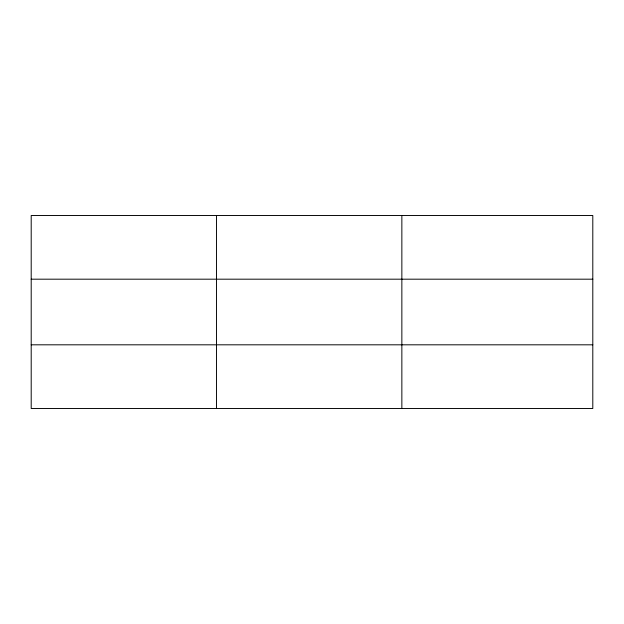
<?xml version="1.0" encoding="UTF-8"?>
<svg xmlns="http://www.w3.org/2000/svg" width="624" height="624" viewBox="0 0 624 624"><rect width="100%" height="100%" fill="white"/><g stroke="black" fill="none" stroke-linecap="round" stroke-linejoin="round"><path stroke-width="0.94" d="M216.528 215.498L216.528 408.502M401.856 215.498L401.856 408.502M592.8 279.185L592.8 215.498L31.2 215.498L31.2 408.502L592.8 408.502L592.8 279.185L31.2 279.185M31.2 344.815L592.8 344.815"/></g></svg>
